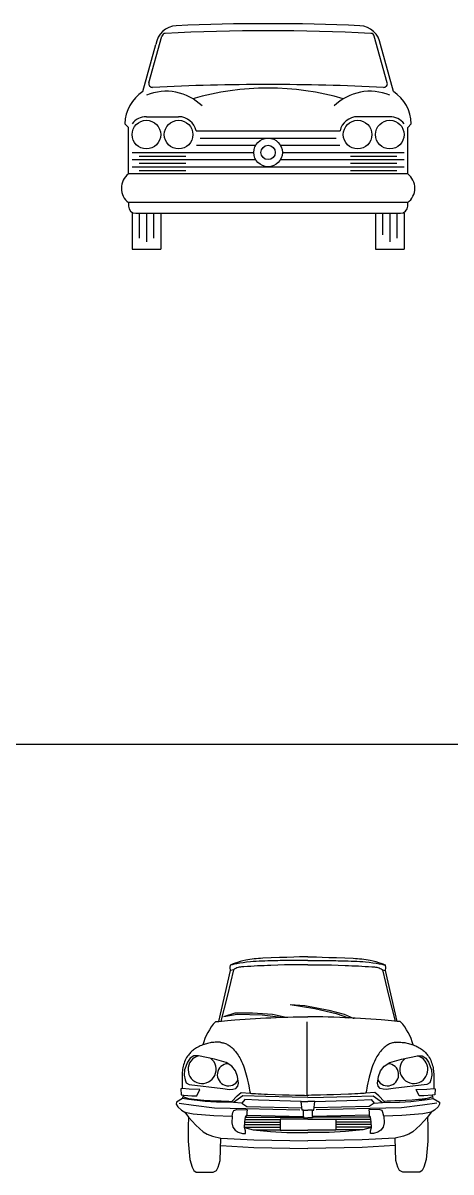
# Model space of a CAD drawing. Header units: millimetres. Extents: x 1343 to 64046, y 44602 to 77982.
# Drawn here: x 39113 to 42150, y 61506 to 69665 of the extents above; entities that cross this region are included whole.
import ezdxf

# ---------------------------------------------------------------- set-up
doc = ezdxf.new("R2010")
doc.units = ezdxf.units.MM
doc.layers.add('www.cad-blocks.net', color=7, linetype='Continuous')

# ---------------------------------------------------------------- blocks, each defined once
blk = doc.blocks.new('A$C6B2C66BB')
for p, q in [((195, 1180.1), (287, 1512.4)), ((1885.6, 1180.1), (1793.6, 1512.4)), ((151.3, 1117.6), (243.9, 1451.9)), ((1929.3, 1117.6), (1836.7, 1451.9)), ((176.7, 939.8), (405.3, 939.8)), ((1903.9, 939.8), (1675.3, 939.8)), ((49.7, 863.6), (24.3, 889)), ((49.7, 533.4), (49.7, 863.6)), ((529.7, 838.2), (1550.9, 838.2)), ((2030.9, 863.6), (2056.3, 889)), ((2030.9, 533.4), (2030.9, 863.6)), ((532.3, 736.6), (952.3, 736.6)), ((557.7, 787.4), (1522.9, 787.4)), ((1128.3, 736.6), (1548.3, 736.6)), ((75.1, 685.8), (938.7, 685.8)), ((125.9, 660.4), (456.1, 660.4)), ((1141.9, 685.8), (2005.5, 685.8)), ((1624.5, 660.4), (1954.7, 660.4)), ((75.1, 635), (952.3, 635)), ((75.1, 584.2), (2005.5, 584.2)), ((125.9, 609.6), (456.1, 609.6)), ((1128.3, 635), (2005.5, 635)), ((1624.5, 609.6), (1954.7, 609.6)), ((2030.9, 533.4), (49.7, 533.4)), ((125.9, 558.8), (456.1, 558.8)), ((1624.5, 558.8), (1954.7, 558.8)), ((2030.9, 330.2), (49.7, 330.2)), ((49.7, 330.2), (49.7, 304.8)), ((2030.9, 304.8), (2030.9, 330.2)), ((75.1, 254), (75.1, 0)), ((100.5, 254), (1980.1, 254)), ((125.9, 254), (125.9, 76.2)), ((176.7, 254), (176.7, 50.8)), ((227.5, 254), (227.5, 76.2)), ((278.3, 254), (278.3, 0)), ((1802.3, 254), (1802.3, 0)), ((1853.1, 254), (1853.1, 101.6)), ((1903.9, 254), (1903.9, 50.8)), ((1954.7, 254), (1954.7, 76.2)), ((2005.5, 254), (2005.5, 0)), ((75.1, 0), (278.3, 0)), ((1802.3, 0), (2005.5, 0))]:
    blk.add_line(p, q)
for centre, radius in [((176.7, 812.8), 101.6), ((405.3, 812.8), 101.6), ((1675.3, 812.8), 101.6), ((1903.9, 812.8), 101.6), ((1040.3, 685.8), 101.6), ((1040.3, 685.8), 50.8)]:
    blk.add_circle(centre, radius)
for centre, radius, start, end in [((395.1, 1433), 152.4, 92.4443, 172.87498), ((1040.3, -12576.6), 14176.8, 87.36524, 92.63476), ((1685.5, 1433), 152.4, 7.12502, 87.5557), ((311.5, 1505.6), 25.4, 92.88982, 164.51834), ((1040.3, -12932.2), 14481.6, 87.11018, 92.88982), ((1769.1, 1505.6), 25.4, 15.48166, 87.11018), ((219.4, 1173.4), 25.4, 164.51834, 272.85199), ((1040.3, -15303.5), 16471.9, 87.14801, 92.85199), ((1040.3, -762), 1905, 73.7398, 106.2602), ((1861.1, 1173.4), 25.4, 267.14801, 15.48166), ((297.1, 887), 272.8, 122.3101, 179.58069), ((317, 757.7), 362.7, 45.40274, 112.76158), ((1763.5, 757.7), 362.7, 67.23842, 134.59726), ((1783.5, 887), 272.8, 0.41931, 57.6899), ((176.7, 812.8), 127, 90, 143.1301), ((405.3, 812.8), 127, 11.53696, 90), ((1675.3, 812.8), 127, 90, 168.46304), ((1903.9, 812.8), 127, 36.8699, 90), ((125.9, 431.8), 127, 126.8699, 233.1301), ((1954.7, 431.8), 127, 306.8699, 53.1301), ((100.5, 304.8), 50.8, 180, 270), ((1980.1, 304.8), 50.8, 270, 0)]:
    blk.add_arc(centre, radius, start, end)
blk = doc.blocks.new('A$C08201C47')
at = {"linetype": 'Continuous'}
for p, q in [((382.4, 1452), (384.9, 1469.6)), ((387.2, 1470.6), (384.9, 1469.6)), ((388, 1470.3), (384.9, 1469.6)), ((393.9, 1473.4), (387.2, 1470.6)), ((396.9, 1472.1), (388, 1470.3)), ((404.3, 1477.6), (393.9, 1473.4)), ((410.6, 1474.9), (396.9, 1472.1)), ((418, 1482.8), (404.3, 1477.6)), ((428.6, 1478.3), (410.6, 1474.9)), ((434.2, 1488.5), (418, 1482.8)), ((449.8, 1482), (428.6, 1478.3)), ((452.5, 1494.3), (434.2, 1488.5)), ((473.6, 1485.7), (449.8, 1482)), ((472.2, 1499.9), (452.5, 1494.3)), ((492.8, 1504.7), (472.2, 1499.9)), ((499, 1489.2), (473.6, 1485.7)), ((507.7, 1507.6), (492.8, 1504.7)), ((525.4, 1492.2), (499, 1489.2)), ((522.6, 1509.9), (507.7, 1507.6)), ((537.6, 1511.8), (522.6, 1509.9)), ((546.1, 1494), (525.4, 1492.2)), ((552.7, 1513.4), (537.6, 1511.8)), ((566.7, 1495.4), (546.1, 1494)), ((567.8, 1514.6), (552.7, 1513.4)), ((587.4, 1496.6), (566.7, 1495.4)), ((582.9, 1515.6), (567.8, 1514.6)), ((598.1, 1516.5), (582.9, 1515.6)), ((608.1, 1497.5), (587.4, 1496.6)), ((613.2, 1517.3), (598.1, 1516.5)), ((628.8, 1498.2), (608.1, 1497.5)), ((673.1, 1520), (613.2, 1517.3)), ((649.6, 1498.7), (628.8, 1498.2)), ((670.3, 1499.2), (649.6, 1498.7)), ((691, 1499.7), (670.3, 1499.2)), ((720.1, 1468.7), (671, 1467.1)), ((731.1, 1522.3), (673.1, 1520)), ((706.1, 1500.1), (691, 1499.7)), ((721.2, 1500.4), (706.1, 1500.1)), ((767.7, 1469.9), (720.1, 1468.7)), ((736.2, 1500.8), (721.2, 1500.4)), ((785.4, 1524.2), (731.1, 1522.3)), ((751.3, 1501.2), (736.2, 1500.8)), ((766.3, 1501.5), (751.3, 1501.2)), ((781.4, 1501.8), (766.3, 1501.5)), ((812.2, 1470.8), (767.7, 1469.9)), ((796.4, 1502), (781.4, 1501.8)), ((834, 1525.7), (785.4, 1524.2)), ((811.5, 1502.2), (796.4, 1502)), ((834.4, 1502.4), (811.5, 1502.2)), ((852, 1471.4), (812.2, 1470.8)), ((875.1, 1526.8), (834, 1525.7)), ((856.6, 1502.4), (834.4, 1502.4)), ((885.7, 1471.8), (852, 1471.4)), ((877.4, 1502.4), (856.6, 1502.4)), ((906.8, 1527.5), (875.1, 1526.8)), ((896, 1502.4), (877.4, 1502.4)), ((911.7, 1472), (885.7, 1471.8)), ((911.7, 1502.3), (896, 1502.4)), ((927.1, 1528), (906.8, 1527.5)), ((923.8, 1502.3), (911.7, 1502.3)), ((928.4, 1472.1), (911.7, 1472)), ((931.6, 1502.2), (923.8, 1502.3)), ((934.4, 1528.1), (927.1, 1528)), ((934.4, 1472.1), (928.4, 1472.1)), ((934.4, 1502.2), (931.6, 1502.2)), ((934.4, 1528.1), (941.6, 1528)), ((934.4, 1502.2), (937.1, 1502.2)), ((934.4, 1472.1), (940.3, 1472.1)), ((937.1, 1502.2), (944.9, 1502.3)), ((940.3, 1472.1), (957, 1472)), ((941.6, 1528), (962, 1527.5)), ((944.9, 1502.3), (957, 1502.3)), ((957, 1502.3), (972.8, 1502.4)), ((957, 1472), (983, 1471.8)), ((962, 1527.5), (993.7, 1526.8)), ((972.8, 1502.4), (991.4, 1502.4)), ((983, 1471.8), (1016.7, 1471.4)), ((991.4, 1502.4), (1012.1, 1502.4)), ((993.7, 1526.8), (1034.8, 1525.7)), ((1012.1, 1502.4), (1034.3, 1502.4)), ((1016.7, 1471.4), (1056.6, 1470.8)), ((1034.3, 1502.4), (1057.2, 1502.2)), ((1034.8, 1525.7), (1083.4, 1524.2)), ((1056.6, 1470.8), (1101.1, 1469.9)), ((1057.2, 1502.2), (1072.3, 1502)), ((1072.3, 1502), (1087.3, 1501.8)), ((1083.4, 1524.2), (1137.6, 1522.3)), ((1087.3, 1501.8), (1102.4, 1501.5)), ((1101.1, 1469.9), (1148.7, 1468.7)), ((1102.4, 1501.5), (1117.5, 1501.2)), ((1117.5, 1501.2), (1132.5, 1500.8)), ((1132.5, 1500.8), (1147.6, 1500.4)), ((1137.6, 1522.3), (1195.6, 1520)), ((1147.6, 1500.4), (1162.6, 1500.1)), ((1148.7, 1468.7), (1197.8, 1467.1)), ((1162.6, 1500.1), (1177.7, 1499.7)), ((1177.7, 1499.7), (1198.4, 1499.2)), ((1195.6, 1520), (1255.5, 1517.3)), ((1198.4, 1499.2), (1219.2, 1498.7)), ((1219.2, 1498.7), (1239.9, 1498.2)), ((1239.9, 1498.2), (1260.6, 1497.5)), ((1255.5, 1517.3), (1270.6, 1516.5)), ((1260.6, 1497.5), (1281.3, 1496.6)), ((1270.6, 1516.5), (1285.8, 1515.6)), ((1281.3, 1496.6), (1302, 1495.4)), ((1285.8, 1515.6), (1300.9, 1514.6)), ((1300.9, 1514.6), (1316, 1513.4)), ((1302, 1495.4), (1322.7, 1494)), ((1316, 1513.4), (1331.1, 1511.8)), ((1322.7, 1494), (1343.3, 1492.2)), ((1331.1, 1511.8), (1346.1, 1509.9)), ((1343.3, 1492.2), (1369.7, 1489.2)), ((1346.1, 1509.9), (1361.1, 1507.6)), ((1361.1, 1507.6), (1376, 1504.7)), ((1369.7, 1489.2), (1395.2, 1485.7)), ((1376, 1504.7), (1396.6, 1499.9)), ((1395.2, 1485.7), (1418.9, 1482)), ((1396.6, 1499.9), (1416.3, 1494.3)), ((1416.3, 1494.3), (1434.5, 1488.5)), ((1418.9, 1482), (1440.2, 1478.3)), ((1434.5, 1488.5), (1450.8, 1482.8)), ((1440.2, 1478.3), (1458.1, 1474.9)), ((1450.8, 1482.8), (1464.4, 1477.6)), ((1458.1, 1474.9), (1471.9, 1472.1)), ((1464.4, 1477.6), (1474.8, 1473.4)), ((1471.9, 1472.1), (1480.7, 1470.3)), ((1474.8, 1473.4), (1481.5, 1470.6)), ((1480.7, 1470.3), (1483.9, 1469.6)), ((1481.5, 1470.6), (1483.9, 1469.6)), ((1486.4, 1452), (1483.9, 1469.6)), ((302.3, 1069.7), (384.9, 1431.9)), ((404.9, 1434.4), (362.3, 1255.5)), ((384.9, 1431.9), (382.4, 1452)), ((404.9, 1434.4), (384.9, 1431.9)), ((405.2, 1434.6), (404.9, 1434.4)), ((405.8, 1435.1), (405.2, 1434.6)), ((406.7, 1435.9), (405.8, 1435.1)), ((408, 1436.9), (406.7, 1435.9)), ((409.5, 1438.1), (408, 1436.9)), ((411.2, 1439.4), (409.5, 1438.1)), ((413, 1440.7), (411.2, 1439.4)), ((415, 1442), (413, 1440.7)), ((422.3, 1446.1), (415, 1442)), ((430, 1449.3), (422.3, 1446.1)), ((438, 1451.7), (430, 1449.3)), ((446.2, 1453.5), (438, 1451.7)), ((454.6, 1454.8), (446.2, 1453.5)), ((463.1, 1455.8), (454.6, 1454.8)), ((471.7, 1456.4), (463.1, 1455.8)), ((480.2, 1457), (471.7, 1456.4)), ((504.1, 1458.6), (480.2, 1457)), ((527.9, 1460.1), (504.1, 1458.6)), ((551.7, 1461.5), (527.9, 1460.1)), ((575.6, 1462.8), (551.7, 1461.5)), ((599.4, 1464), (575.6, 1462.8)), ((623.3, 1465.1), (599.4, 1464)), ((647.1, 1466.1), (623.3, 1465.1)), ((671, 1467.1), (647.1, 1466.1)), ((1197.8, 1467.1), (1221.6, 1466.1)), ((1221.6, 1466.1), (1245.5, 1465.1)), ((1245.5, 1465.1), (1269.3, 1464)), ((1269.3, 1464), (1293.2, 1462.8)), ((1293.2, 1462.8), (1317, 1461.5)), ((1317, 1461.5), (1340.8, 1460.1)), ((1340.8, 1460.1), (1364.7, 1458.6)), ((1364.7, 1458.6), (1388.5, 1457)), ((1388.5, 1457), (1397.1, 1456.4)), ((1397.1, 1456.4), (1405.6, 1455.8)), ((1405.6, 1455.8), (1414.1, 1454.8)), ((1414.1, 1454.8), (1422.5, 1453.5)), ((1422.5, 1453.5), (1430.7, 1451.7)), ((1430.7, 1451.7), (1438.7, 1449.3)), ((1438.7, 1449.3), (1446.4, 1446.1)), ((1446.4, 1446.1), (1453.8, 1442)), ((1453.8, 1442), (1455.7, 1440.7)), ((1455.7, 1440.7), (1457.5, 1439.4)), ((1457.5, 1439.4), (1459.2, 1438.1)), ((1459.2, 1438.1), (1460.8, 1436.9)), ((1460.8, 1436.9), (1462, 1435.9)), ((1462, 1435.9), (1463, 1435.1)), ((1463, 1435.1), (1463.6, 1434.6)), ((1463.6, 1434.6), (1463.8, 1434.4)), ((1463.8, 1434.4), (1483.9, 1431.9)), ((1463.8, 1434.4), (1506.5, 1255.5)), ((1483.9, 1431.9), (1486.4, 1452)), ((1566.4, 1069.7), (1483.9, 1431.9)), ((362.3, 1255.5), (315.2, 1071)), ((1506.5, 1255.5), (1553.5, 1071)), ((809, 1190.2), (982.2, 1160.1)), ((809, 1190.2), (911.9, 1182.7)), ((911.9, 1182.7), (1082.6, 1150.1)), ((982.2, 1160.1), (1135.3, 1125)), ((1082.6, 1150.1), (1190.5, 1120)), ((276.9, 1067.3), (280, 1067.6)), ((280, 1067.6), (288.8, 1068.4)), ((288.8, 1068.4), (302.4, 1069.8)), ((302.4, 1069.8), (320.1, 1071.4)), ((320.1, 1071.4), (341, 1073.4)), ((337.2, 1104.9), (417.5, 1130)), ((337.2, 1104.9), (432.5, 1120)), ((341, 1073.4), (364.3, 1075.5)), ((364.3, 1075.5), (389.2, 1077.7)), ((389.2, 1077.7), (415, 1079.8)), ((415, 1079.8), (451.6, 1082.7)), ((417.5, 1130), (540.5, 1130)), ((432.5, 1120), (608.2, 1115)), ((451.6, 1082.7), (488.3, 1085.4)), ((488.3, 1085.4), (525, 1087.8)), ((525, 1087.8), (561.7, 1090.1)), ((540.5, 1130), (683.5, 1120)), ((561.7, 1090.1), (598.4, 1092.2)), ((598.4, 1092.2), (635.1, 1094.1)), ((608.2, 1115), (741.4, 1098.6)), ((635.1, 1094.1), (671.9, 1095.8)), ((671.9, 1095.8), (708.6, 1097.4)), ((683.5, 1120), (778.8, 1099.7)), ((708.6, 1097.4), (750.7, 1098.9)), ((750.7, 1098.9), (791.5, 1100.1)), ((791.5, 1100.1), (829.6, 1100.9)), ((829.6, 1100.9), (863.8, 1101.6)), ((863.8, 1101.6), (892.7, 1102)), ((892.7, 1102), (915, 1102.3)), ((915, 1102.3), (929.3, 1102.4)), ((927.9, 544.3), (927.9, 1067)), ((929.3, 1102.4), (934.4, 1102.4)), ((939.4, 1102.4), (934.4, 1102.4)), ((953.8, 1102.3), (939.4, 1102.4)), ((976, 1102), (953.8, 1102.3)), ((1004.9, 1101.6), (976, 1102)), ((1039.1, 1100.9), (1004.9, 1101.6)), ((1077.2, 1100.1), (1039.1, 1100.9)), ((1118, 1098.9), (1077.2, 1100.1)), ((1160.1, 1097.4), (1118, 1098.9)), ((1135.3, 1125), (1223, 1094.6)), ((1196.9, 1095.8), (1160.1, 1097.4)), ((1190.5, 1120), (1255.5, 1093)), ((1233.6, 1094.1), (1196.9, 1095.8)), ((1270.3, 1092.2), (1233.6, 1094.1)), ((1255.5, 1093), (1263.5, 1092.6)), ((1307, 1090.1), (1270.3, 1092.2)), ((1343.7, 1087.8), (1307, 1090.1)), ((1380.4, 1085.4), (1343.7, 1087.8)), ((1417.1, 1082.7), (1380.4, 1085.4)), ((1453.8, 1079.8), (1417.1, 1082.7)), ((1479.5, 1077.7), (1453.8, 1079.8)), ((1504.5, 1075.5), (1479.5, 1077.7)), ((1527.8, 1073.4), (1504.5, 1075.5)), ((1548.7, 1071.4), (1527.8, 1073.4)), ((1566.3, 1069.8), (1548.7, 1071.4)), ((1579.9, 1068.4), (1566.3, 1069.8)), ((1588.7, 1067.6), (1579.9, 1068.4)), ((1591.8, 1067.3), (1588.7, 1067.6)), ((178.8, 898.7), (170, 894.9)), ((187.7, 902.3), (178.8, 898.7)), ((196.7, 905.6), (187.7, 902.3)), ((205.1, 908.4), (196.7, 905.6)), ((213.5, 910.9), (205.1, 908.4)), ((221.9, 913.2), (213.5, 910.9)), ((230.5, 915.2), (221.9, 913.2)), ((239.1, 917), (230.5, 915.2)), ((247.7, 918.5), (239.1, 917)), ((256.4, 919.7), (247.7, 918.5)), ((265.2, 920.5), (256.4, 919.7)), ((274.7, 921.2), (265.2, 920.5)), ((284, 921.4), (274.7, 921.2)), ((292.6, 921.5), (284, 921.4)), ((300.4, 921.3), (292.6, 921.5)), ((307, 921.1), (300.4, 921.3)), ((312.1, 920.8), (307, 921.1)), ((315.3, 920.6), (312.1, 920.8)), ((316.5, 920.5), (315.3, 920.6)), ((316.5, 920.5), (317.4, 920.4)), ((317.4, 920.4), (319.9, 920)), ((319.9, 920), (323.8, 919.3)), ((323.8, 919.3), (328.9, 918.2)), ((328.9, 918.2), (334.7, 916.8)), ((334.7, 916.8), (341.2, 914.9)), ((341.2, 914.9), (348.1, 912.6)), ((348.1, 912.6), (355, 909.8)), ((355, 909.8), (361.9, 906.5)), ((361.9, 906.5), (368.6, 902.8)), ((368.6, 902.8), (375, 898.6)), ((375, 898.6), (381.3, 894.1)), ((1493.7, 898.6), (1487.5, 894.1)), ((1500.2, 902.8), (1493.7, 898.6)), ((1506.8, 906.5), (1500.2, 902.8)), ((1513.8, 909.8), (1506.8, 906.5)), ((1520.7, 912.6), (1513.8, 909.8)), ((1527.5, 914.9), (1520.7, 912.6)), ((1534, 916.8), (1527.5, 914.9)), ((1539.9, 918.2), (1534, 916.8)), ((1544.9, 919.3), (1539.9, 918.2)), ((1548.8, 920), (1544.9, 919.3)), ((1551.4, 920.4), (1548.8, 920)), ((1552.3, 920.5), (1551.4, 920.4)), ((1552.3, 920.5), (1553.4, 920.6)), ((1553.4, 920.6), (1556.7, 920.8)), ((1556.7, 920.8), (1561.7, 921.1)), ((1561.7, 921.1), (1568.3, 921.3)), ((1568.3, 921.3), (1576.1, 921.5)), ((1576.1, 921.5), (1584.8, 921.4)), ((1584.8, 921.4), (1594, 921.2)), ((1594, 921.2), (1603.6, 920.5)), ((1603.6, 920.5), (1612.3, 919.7)), ((1612.3, 919.7), (1621, 918.5)), ((1621, 918.5), (1629.7, 917)), ((1629.7, 917), (1638.3, 915.2)), ((1638.3, 915.2), (1646.8, 913.2)), ((1646.8, 913.2), (1655.3, 910.9)), ((1655.3, 910.9), (1663.7, 908.4)), ((1663.7, 908.4), (1672, 905.6)), ((1672, 905.6), (1681, 902.3)), ((1681, 902.3), (1689.9, 898.7)), ((1689.9, 898.7), (1698.7, 894.9)), ((79.2, 821.8), (73.4, 812.5)), ((85.5, 830.7), (79.2, 821.8)), ((90.1, 836.5), (85.5, 830.7)), ((95, 842.1), (90.1, 836.5)), ((100, 847.5), (95, 842.1)), ((124, 824.3), (98.4, 807.2)), ((105.3, 852.7), (100, 847.5)), ((110.8, 857.7), (105.3, 852.7)), ((116.5, 862.4), (110.8, 857.7)), ((122.3, 867), (116.5, 862.4)), ((128.3, 871.4), (122.3, 867)), ((157.6, 824.7), (124, 824.3)), ((136.3, 876.7), (128.3, 871.4)), ((144.4, 881.7), (136.3, 876.7)), ((152.8, 886.4), (144.4, 881.7)), ((161.3, 890.8), (152.8, 886.4)), ((271.6, 800.8), (157.6, 824.7)), ((170, 894.9), (161.3, 890.8)), ((381.3, 894.1), (387.3, 889.3)), ((387.3, 889.3), (393.1, 884.3)), ((393.1, 884.3), (398.7, 879)), ((398.7, 879), (404.2, 873.5)), ((404.2, 873.5), (411.7, 865.3)), ((411.7, 865.3), (419, 856.8)), ((419, 856.8), (425.9, 848)), ((425.9, 848), (432.5, 839)), ((432.5, 839), (438.7, 829.8)), ((438.7, 829.8), (444.6, 820.4)), ((444.6, 820.4), (450.2, 810.7)), ((1424.1, 820.4), (1418.5, 810.7)), ((1430, 829.8), (1424.1, 820.4)), ((1436.3, 839), (1430, 829.8)), ((1442.8, 848), (1436.3, 839)), ((1449.8, 856.8), (1442.8, 848)), ((1457, 865.3), (1449.8, 856.8)), ((1464.6, 873.5), (1457, 865.3)), ((1470, 879), (1464.6, 873.5)), ((1475.6, 884.3), (1470, 879)), ((1481.5, 889.3), (1475.6, 884.3)), ((1487.5, 894.1), (1481.5, 889.3)), ((1597.2, 800.8), (1711.2, 824.7)), ((1698.7, 894.9), (1707.4, 890.8)), ((1707.4, 890.8), (1715.9, 886.4)), ((1711.2, 824.7), (1744.7, 824.3)), ((1715.9, 886.4), (1724.3, 881.7)), ((1724.3, 881.7), (1732.5, 876.7)), ((1732.5, 876.7), (1740.4, 871.4)), ((1740.4, 871.4), (1746.4, 867)), ((1744.7, 824.3), (1770.4, 807.2)), ((1746.4, 867), (1752.3, 862.4)), ((1752.3, 862.4), (1757.9, 857.7)), ((1757.9, 857.7), (1763.4, 852.7)), ((1763.4, 852.7), (1768.7, 847.5)), ((1768.7, 847.5), (1773.8, 842.1)), ((1773.8, 842.1), (1778.6, 836.5)), ((1778.6, 836.5), (1783.2, 830.7)), ((1783.2, 830.7), (1789.6, 821.8)), ((1789.6, 821.8), (1795.4, 812.5)), ((46.9, 740.8), (45, 730)), ((49.2, 751.6), (46.9, 740.8)), ((52, 762.2), (49.2, 751.6)), ((55.3, 772.7), (52, 762.2)), ((59, 783), (55.3, 772.7)), ((79.1, 779.4), (57.7, 725.9)), ((63.3, 793.1), (59, 783)), ((68.1, 802.9), (63.3, 793.1)), ((73.4, 812.5), (68.1, 802.9)), ((98.4, 807.2), (79.1, 779.4)), ((352.8, 777.3), (271.6, 800.8)), ((393.5, 751.6), (352.8, 777.3)), ((419.1, 719.5), (393.5, 751.6)), ((450.2, 810.7), (455.5, 800.8)), ((455.5, 800.8), (462.8, 785.7)), ((462.8, 785.7), (469.5, 770.4)), ((469.5, 770.4), (475.8, 754.8)), ((475.8, 754.8), (481.5, 739.1)), ((481.5, 739.1), (486.8, 723.1)), ((1387.2, 739.1), (1381.9, 723.1)), ((1393, 754.8), (1387.2, 739.1)), ((1399.2, 770.4), (1393, 754.8)), ((1405.9, 785.7), (1399.2, 770.4)), ((1413.3, 800.8), (1405.9, 785.7)), ((1418.5, 810.7), (1413.3, 800.8)), ((1449.6, 719.5), (1475.3, 751.6)), ((1475.3, 751.6), (1515.9, 777.3)), ((1515.9, 777.3), (1597.2, 800.8)), ((1770.4, 807.2), (1789.6, 779.4)), ((1789.6, 779.4), (1811, 725.9)), ((1795.4, 812.5), (1800.7, 802.9)), ((1800.7, 802.9), (1805.4, 793.1)), ((1805.4, 793.1), (1809.7, 783)), ((1809.7, 783), (1813.5, 772.7)), ((1813.5, 772.7), (1816.8, 762.2)), ((1816.8, 762.2), (1819.5, 751.6)), ((1819.5, 751.6), (1821.9, 740.8)), ((1821.9, 740.8), (1823.7, 730)), ((40.6, 663.9), (40.5, 650.8)), ((40.8, 675), (40.6, 663.9)), ((41.2, 686), (40.8, 675)), ((41.7, 697.1), (41.2, 686)), ((42.5, 708.1), (41.7, 697.1)), ((43.6, 719.1), (42.5, 708.1)), ((45, 730), (43.6, 719.1)), ((57.7, 725.9), (55.6, 687.5)), ((55.6, 687.5), (62, 655.4)), ((62, 655.4), (70.6, 634)), ((434.1, 678.9), (419.1, 719.5)), ((440.5, 629.7), (434.1, 678.9)), ((486.8, 723.1), (491.7, 707.1)), ((491.7, 707.1), (496.2, 690.9)), ((496.2, 690.9), (500.4, 674.6)), ((500.4, 674.6), (505.4, 653.2)), ((505.4, 653.2), (510, 632.4)), ((1363.3, 653.2), (1358.7, 632.4)), ((1368.4, 674.6), (1363.3, 653.2)), ((1372.5, 690.9), (1368.4, 674.6)), ((1377, 707.1), (1372.5, 690.9)), ((1381.9, 723.1), (1377, 707.1)), ((1428.2, 629.7), (1434.6, 678.9)), ((1434.6, 678.9), (1449.6, 719.5)), ((1806.7, 655.4), (1798.2, 634)), ((1813.1, 687.5), (1806.7, 655.4)), ((1811, 725.9), (1813.1, 687.5)), ((1823.7, 730), (1825.1, 719.1)), ((1825.1, 719.1), (1826.2, 708.1)), ((1826.2, 708.1), (1827, 697.1)), ((1827, 697.1), (1827.5, 686)), ((1827.5, 686), (1827.9, 675)), ((1827.9, 675), (1828.1, 663.9)), ((1828.1, 663.9), (1828.3, 650.8)), ((40.6, 593.4), (32.1, 591.2)), ((32.1, 591.2), (34.2, 548.5)), ((40.5, 650.8), (40.4, 638)), ((40.4, 638), (40.4, 626.1)), ((40.4, 626.1), (40.4, 615.4)), ((40.4, 615.4), (40.5, 606.4)), ((40.5, 606.4), (40.6, 599.4)), ((40.6, 599.4), (40.6, 595)), ((40.6, 595), (40.6, 593.4)), ((91.9, 589.1), (40.6, 593.4)), ((70.6, 634), (91.9, 621.2)), ((91.9, 621.2), (329.3, 593.4)), ((166.8, 584.8), (91.9, 589.1)), ((145.4, 539.9), (166.8, 584.8)), ((329.3, 593.4), (378.5, 587)), ((378.5, 587), (399.9, 589.1)), ((399.9, 589.1), (421.3, 593.4)), ((421.3, 593.4), (436.2, 610.5)), ((436.2, 610.5), (440.5, 629.7)), ((510, 632.4), (514, 612.9)), ((514, 612.9), (517.4, 595.4)), ((517.4, 595.4), (520.2, 580.6)), ((520.2, 580.6), (522.2, 569.1)), ((1348.5, 580.6), (1346.5, 569.1)), ((1351.3, 595.4), (1348.5, 580.6)), ((1354.7, 612.9), (1351.3, 595.4)), ((1358.7, 632.4), (1354.7, 612.9)), ((1432.5, 610.5), (1428.2, 629.7)), ((1447.5, 593.4), (1432.5, 610.5)), ((1468.9, 589.1), (1447.5, 593.4)), ((1490.2, 587), (1468.9, 589.1)), ((1539.4, 593.4), (1490.2, 587)), ((1776.8, 621.2), (1539.4, 593.4)), ((1701.9, 584.8), (1776.8, 589.1)), ((1723.3, 539.9), (1701.9, 584.8)), ((1798.2, 634), (1776.8, 621.2)), ((1776.8, 589.1), (1828.1, 593.4)), ((1828.2, 599.4), (1828.1, 595)), ((1828.1, 595), (1828.1, 593.4)), ((1828.1, 593.4), (1836.7, 591.2)), ((1828.3, 615.4), (1828.2, 606.4)), ((1828.2, 606.4), (1828.2, 599.4)), ((1828.3, 650.8), (1828.3, 638)), ((1828.3, 638), (1828.3, 626.1)), ((1828.3, 626.1), (1828.3, 615.4)), ((1836.7, 591.2), (1834.5, 548.5)), ((2.1, 495), (0, 482.2)), ((44.9, 522.8), (2.1, 495)), ((34.2, 548.5), (53.5, 546.3)), ((44.9, 522.8), (49.2, 535.6)), ((87.7, 514.2), (44.9, 522.8)), ((49.2, 535.6), (53.5, 546.3)), ((49.2, 535.6), (50.3, 535.2)), ((50.3, 535.2), (53.3, 534)), ((53.3, 534), (58.1, 532.3)), ((53.5, 546.3), (111.2, 539.9)), ((58.1, 532.3), (64.3, 530.2)), ((64.3, 530.2), (71.7, 527.8)), ((71.7, 527.8), (80.1, 525.3)), ((80.1, 525.3), (89, 522.9)), ((205.3, 501.4), (87.7, 514.2)), ((89, 522.9), (98.4, 520.7)), ((98.4, 520.7), (104.7, 519.4)), ((104.7, 519.4), (111.1, 518.3)), ((111.1, 518.3), (117.5, 517.4)), ((111.2, 539.9), (145.4, 539.9)), ((117.5, 517.4), (123.9, 516.6)), ((123.9, 516.6), (130.3, 515.9)), ((130.3, 515.9), (136.8, 515.3)), ((136.8, 515.3), (143.2, 514.8)), ((143.2, 514.8), (149.7, 514.2)), ((149.7, 514.2), (195.1, 511)), ((195.1, 511), (239.1, 508.2)), ((284.4, 495), (205.3, 501.4)), ((239.1, 508.2), (280.3, 506)), ((280.3, 506), (317.2, 504.3)), ((406.3, 492.9), (284.4, 495)), ((317.2, 504.3), (348.4, 503)), ((348.4, 503), (372.5, 502.1)), ((372.5, 502.1), (388, 501.6)), ((388, 501.6), (393.5, 501.4)), ((393.5, 501.4), (432, 539.9)), ((472.6, 542), (406.3, 492.9)), ((464, 488.6), (406.3, 492.9)), ((432, 539.9), (459.7, 565.6)), ((459.7, 565.6), (523.9, 559.2)), ((485.4, 514.2), (464, 488.6)), ((635.1, 535.6), (472.6, 542)), ((583.8, 510), (485.4, 514.2)), ((522.2, 569.1), (523.5, 561.8)), ((523.5, 561.8), (523.9, 559.2)), ((523.9, 559.2), (526.7, 559)), ((526.7, 559), (534.6, 558.5)), ((534.6, 558.5), (546.8, 557.9)), ((546.8, 557.9), (562.6, 557)), ((562.6, 557), (581.4, 556)), ((581.4, 556), (602.4, 554.9)), ((885.3, 501.4), (583.8, 510)), ((602.4, 554.9), (624.8, 553.8)), ((624.8, 553.8), (647.9, 552.7)), ((823.3, 531.4), (635.1, 535.6)), ((647.9, 552.7), (701.3, 550.5)), ((701.3, 550.5), (753.1, 548.7)), ((753.1, 548.7), (801.5, 547.2)), ((801.5, 547.2), (844.8, 546)), ((934.4, 529.2), (823.3, 531.4)), ((844.8, 546), (881.5, 545.2)), ((881.5, 545.2), (909.7, 544.6)), ((893.8, 439.4), (885.3, 501.4)), ((885.3, 501.4), (934.4, 501.4)), ((909.7, 544.6), (927.9, 544.3)), ((927.9, 544.3), (934.4, 544.2)), ((940.8, 544.3), (934.4, 544.2)), ((934.4, 529.2), (1045.5, 531.4)), ((983.4, 501.4), (934.4, 501.4)), ((959, 544.6), (940.8, 544.3)), ((987.3, 545.2), (959, 544.6)), ((974.9, 439.4), (983.4, 501.4)), ((983.4, 501.4), (1285, 510)), ((1023.9, 546), (987.3, 545.2)), ((1067.3, 547.2), (1023.9, 546)), ((1045.5, 531.4), (1233.6, 535.6)), ((1115.7, 548.7), (1067.3, 547.2)), ((1167.4, 550.5), (1115.7, 548.7)), ((1220.8, 552.7), (1167.4, 550.5)), ((1243.9, 553.8), (1220.8, 552.7)), ((1233.6, 535.6), (1396.2, 542)), ((1266.4, 554.9), (1243.9, 553.8)), ((1287.3, 556), (1266.4, 554.9)), ((1285, 510), (1383.3, 514.2)), ((1306.1, 557), (1287.3, 556)), ((1321.9, 557.9), (1306.1, 557)), ((1334.2, 558.5), (1321.9, 557.9)), ((1342, 559), (1334.2, 558.5)), ((1344.8, 559.2), (1342, 559)), ((1409, 565.6), (1344.8, 559.2)), ((1345.3, 561.8), (1344.8, 559.2)), ((1346.5, 569.1), (1345.3, 561.8)), ((1383.3, 514.2), (1404.7, 488.6)), ((1396.2, 542), (1462.4, 492.9)), ((1404.7, 488.6), (1462.4, 492.9)), ((1436.8, 539.9), (1409, 565.6)), ((1475.3, 501.4), (1436.8, 539.9)), ((1462.4, 492.9), (1584.3, 495)), ((1480.8, 501.6), (1475.3, 501.4)), ((1496.3, 502.1), (1480.8, 501.6)), ((1520.3, 503), (1496.3, 502.1)), ((1551.5, 504.3), (1520.3, 503)), ((1588.4, 506), (1551.5, 504.3)), ((1584.3, 495), (1663.4, 501.4)), ((1629.6, 508.2), (1588.4, 506)), ((1673.6, 511), (1629.6, 508.2)), ((1663.4, 501.4), (1781.1, 514.2)), ((1719, 514.2), (1673.6, 511)), ((1725.5, 514.8), (1719, 514.2)), ((1757.5, 539.9), (1723.3, 539.9)), ((1732, 515.3), (1725.5, 514.8)), ((1738.4, 515.9), (1732, 515.3)), ((1744.8, 516.6), (1738.4, 515.9)), ((1751.3, 517.4), (1744.8, 516.6)), ((1757.6, 518.3), (1751.3, 517.4)), ((1815.3, 546.3), (1757.5, 539.9)), ((1764, 519.4), (1757.6, 518.3)), ((1770.4, 520.7), (1764, 519.4)), ((1779.7, 522.9), (1770.4, 520.7)), ((1788.7, 525.3), (1779.7, 522.9)), ((1781.1, 514.2), (1823.8, 522.8)), ((1797, 527.8), (1788.7, 525.3)), ((1804.4, 530.2), (1797, 527.8)), ((1810.6, 532.3), (1804.4, 530.2)), ((1815.4, 534), (1810.6, 532.3)), ((1834.5, 548.5), (1815.3, 546.3)), ((1819.5, 535.6), (1815.3, 546.3)), ((1818.5, 535.2), (1815.4, 534)), ((1819.5, 535.6), (1818.5, 535.2)), ((1823.8, 522.8), (1819.5, 535.6)), ((1823.8, 522.8), (1866.6, 495)), ((1866.6, 495), (1868.7, 482.2)), ((0, 482.2), (10.7, 462.9)), ((10.7, 462.9), (36.4, 439.4)), ((19.2, 488.6), (121.9, 473.6)), ((36.4, 439.4), (59.9, 424.4)), ((59.9, 424.4), (85.5, 390.2)), ((59.9, 424.4), (119.7, 413.7)), ((119.7, 413.7), (267.3, 400.9)), ((121.9, 473.6), (271.6, 456.5)), ((271.6, 456.5), (494, 450.1)), ((395.6, 396.6), (402, 422.3)), ((402, 422.3), (408.4, 437.3)), ((408.4, 437.3), (429.8, 443.7)), ((429.8, 443.7), (502.5, 441.5)), ((464, 488.6), (500.4, 465.1)), ((494, 450.1), (876.7, 441.5)), ((500.4, 465.1), (891.7, 454.7)), ((502.5, 441.5), (500.4, 424.4)), ((500.4, 424.4), (500.4, 403.1)), ((902.4, 439.4), (893.8, 439.4)), ((902.4, 394.5), (902.4, 439.4)), ((902.4, 439.4), (934.4, 439.4)), ((966.3, 439.4), (934.4, 439.4)), ((966.3, 394.5), (966.3, 439.4)), ((966.3, 439.4), (974.9, 439.4)), ((1368.4, 465.1), (977, 454.7)), ((1374.8, 450.1), (992, 441.5)), ((1438.9, 443.7), (1366.2, 441.5)), ((1366.2, 441.5), (1368.4, 424.4)), ((1404.7, 488.6), (1368.4, 465.1)), ((1368.4, 424.4), (1368.4, 403.1)), ((1597.2, 456.5), (1374.8, 450.1)), ((1460.3, 437.3), (1438.9, 443.7)), ((1466.7, 422.3), (1460.3, 437.3)), ((1473.1, 396.6), (1466.7, 422.3)), ((1746.8, 473.6), (1597.2, 456.5)), ((1749, 413.7), (1601.4, 400.9)), ((1849.5, 488.6), (1746.8, 473.6)), ((1808.9, 424.4), (1749, 413.7)), ((1808.9, 424.4), (1783.2, 390.2)), ((1832.4, 439.4), (1808.9, 424.4)), ((1858, 462.9), (1832.4, 439.4)), ((1868.7, 482.2), (1858, 462.9)), ((85.5, 390.2), (83.4, 323.9)), ((85.5, 390.2), (139, 332.5)), ((139, 332.5), (190.3, 285.4)), ((267.3, 400.9), (395.6, 396.6)), ((395.6, 396.6), (393.5, 349.6)), ((393.5, 349.6), (399.9, 317.5)), ((483.3, 315.4), (485.4, 356)), ((484.3, 336.5), (737.7, 336.5)), ((485.4, 356), (491.8, 390.2)), ((485.4, 354.4), (737.7, 354.4)), ((488.6, 372.3), (737.7, 372.3)), ((491.8, 390.2), (500.4, 403.1)), ((491.8, 390.2), (902.4, 390.2)), ((500.4, 403.1), (902.4, 394.5)), ((737.7, 374.7), (737.7, 298.3)), ((934.4, 374.7), (737.7, 374.7)), ((902.4, 394.5), (902.4, 383.8)), ((902.4, 390.2), (902.9, 389.7)), ((902.4, 383.8), (934.4, 383.8)), ((966.3, 383.8), (934.4, 383.8)), ((934.4, 374.7), (1131, 374.7)), ((966.3, 390.2), (965.8, 389.7)), ((1368.4, 403.1), (966.3, 394.5)), ((966.3, 394.5), (966.3, 383.8)), ((1376.9, 390.2), (966.3, 390.2)), ((1131, 374.7), (1131, 298.3)), ((1380.1, 372.3), (1131, 372.3)), ((1383.3, 354.4), (1131, 354.4)), ((1384.4, 336.5), (1131, 336.5)), ((1376.9, 390.2), (1368.4, 403.1)), ((1383.3, 356), (1376.9, 390.2)), ((1385.5, 315.4), (1383.3, 356)), ((1475.3, 349.6), (1468.9, 317.5)), ((1601.4, 400.9), (1473.1, 396.6)), ((1473.1, 396.6), (1475.3, 349.6)), ((1729.7, 332.5), (1678.4, 285.4)), ((1783.2, 390.2), (1729.7, 332.5)), ((1783.2, 390.2), (1785.3, 323.9)), ((83.4, 323.9), (83.4, 219.2)), ((190.3, 285.4), (218.1, 268.3)), ((218.1, 268.3), (256.6, 253.4)), ((256.6, 253.4), (316.5, 240.5)), ((399.9, 317.5), (417, 296.1)), ((417, 296.1), (438.4, 283.3)), ((438.4, 283.3), (470.4, 272.6)), ((470.4, 272.6), (491.8, 272.6)), ((483.3, 315.4), (545.3, 300.4)), ((491.8, 291.9), (483.3, 315.4)), ((483.5, 318.5), (737.7, 318.5)), ((491.8, 272.6), (491.8, 291.9)), ((544.4, 300.6), (737.7, 300.6)), ((545.3, 300.4), (667.2, 287.6)), ((667.2, 287.6), (784.8, 281.2)), ((737.7, 298.3), (934.4, 298.3)), ((784.8, 281.2), (934.4, 281.2)), ((1131, 298.3), (934.4, 298.3)), ((1084, 281.2), (934.4, 281.2)), ((1201.6, 287.6), (1084, 281.2)), ((1385.3, 318.5), (1131, 318.5)), ((1324.3, 300.6), (1131, 300.6)), ((1323.4, 300.4), (1201.6, 287.6)), ((1385.5, 315.4), (1323.4, 300.4)), ((1376.9, 291.9), (1385.5, 315.4)), ((1376.9, 272.6), (1376.9, 291.9)), ((1398.3, 272.6), (1376.9, 272.6)), ((1430.4, 283.3), (1398.3, 272.6)), ((1451.8, 296.1), (1430.4, 283.3)), ((1468.9, 317.5), (1451.8, 296.1)), ((1612.1, 253.4), (1552.3, 240.5)), ((1650.6, 268.3), (1612.1, 253.4)), ((1678.4, 285.4), (1650.6, 268.3)), ((1785.3, 323.9), (1785.3, 219.2)), ((83.4, 219.2), (96.2, 88.9)), ((310.1, 82.5), (316.5, 240.5)), ((316.5, 240.5), (549.6, 227.7)), ((316.5, 187.3), (549.6, 174.5)), ((549.6, 227.7), (934.4, 221.3)), ((549.6, 174.5), (934.4, 168.1)), ((1319.2, 227.7), (934.4, 221.3)), ((1319.2, 174.5), (934.4, 168.1)), ((1552.3, 240.5), (1319.2, 227.7)), ((1552.3, 187.3), (1319.2, 174.5)), ((1558.7, 82.5), (1552.3, 240.5)), ((1785.3, 219.2), (1772.5, 88.9)), ((96.2, 88.9), (113.3, 33.3)), ((297.2, 35.4), (310.1, 82.5)), ((1571.5, 35.4), (1558.7, 82.5)), ((1772.5, 88.9), (1755.4, 33.3)), ((113.3, 33.3), (124, 11.9)), ((124, 11.9), (141.1, 0)), ((260.9, 0), (284.4, 9.8)), ((284.4, 9.8), (297.2, 35.4)), ((1584.3, 9.8), (1571.5, 35.4)), ((1607.9, 0), (1584.3, 9.8)), ((1744.7, 11.9), (1727.6, 0)), ((1755.4, 33.3), (1744.7, 11.9)), ((141.1, 0), (260.9, 0)), ((1727.6, 0), (1607.9, 0))]:
    blk.add_line(p, q, dxfattribs=at)
for centre, radius, start, end in [((612.9, 779), 442.7, 139.36284, 163.82865), ((1255.9, 779), 442.7, 16.17135, 40.63716), ((183, 728.4), 99.6, 104.82345, 51.44815), ((1685.7, 728.4), 99.6, 128.55185, 75.17655), ((369.4, 690.6), 78.5, 92.62935, 331.85015), ((1499.3, 690.6), 78.5, 208.14985, 87.37065)]:
    blk.add_arc(centre, radius, start, end, dxfattribs=at)
blk = doc.blocks.new('FORMAT')
at = {"layer": 'www.cad-blocks.net', "color": 155, "true_color": 0x546d8e}
blk.add_line((64045.9, 64541), (3580.5, 64541), dxfattribs=at)

msp = doc.modelspace()

# ---------------------------------------------------------------- block references
for name, p in [('A$C6B2C66BB', (39812.1, 68059.4)), ('A$C08201C47', (40201, 61506.2))]:
    msp.add_blockref(name, p)
at = {"layer": 'www.cad-blocks.net'}
msp.add_blockref('FORMAT', (0, 0), dxfattribs=at)

doc.saveas('drawing.dxf')
